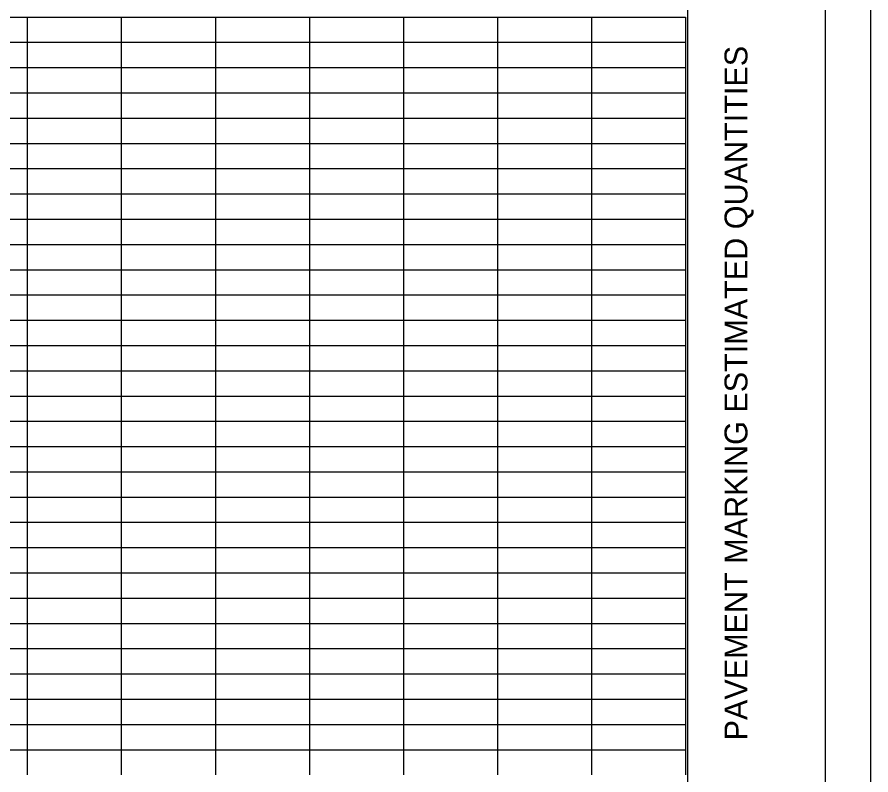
# Model space of a CAD drawing. Extents: x 0 to 34, y 0 to 22.
# Drawn here: x 24.67 to 34, y 7.68 to 15.97 of the extents above; entities that cross this region are included whole.
import ezdxf

# ---------------------------------------------------------------- set-up
doc = ezdxf.new("R2010")
doc.units = 0
for name, color, linetype in [('Default', 7, 'Continuous'), ('SH_Border', 7, 'Continuous'), ('SH_Cut_Line', 7, 'Continuous'), ('SH_Data', 7, 'Continuous')]:
    doc.layers.add(name, color=color, linetype=linetype)

msp = doc.modelspace()

# ---------------------------------------------------------------- linework, layer by layer
at = {"layer": 'Default'}
for p, q in [((21.6927, 15.9737), (24.777, 15.9737)), ((24.777, 15.9737), (26.8332, 15.9737)), ((24.777, 15.9737), (24.777, 15.6974)), ((25.8051, 15.9737), (25.8051, 15.6974)), ((26.8332, 15.9737), (29.9175, 15.9737)), ((26.8332, 15.9737), (26.8332, 15.6974)), ((27.8613, 15.9737), (27.8613, 15.6974)), ((28.8894, 15.9737), (28.8894, 15.6974)), ((29.9175, 15.9737), (31.9736, 15.9737)), ((29.9175, 15.9737), (29.9175, 15.6974)), ((30.9455, 15.9737), (30.9455, 15.6974)), ((31.9736, 15.9737), (31.9736, 15.6974)), ((21.6927, 15.6974), (24.777, 15.6974)), ((24.777, 15.6974), (26.8332, 15.6974)), ((24.777, 15.6974), (24.777, 15.4211)), ((25.8051, 15.6974), (25.8051, 15.4211)), ((26.8332, 15.6974), (29.9175, 15.6974)), ((26.8332, 15.6974), (26.8332, 15.4211)), ((27.8613, 15.6974), (27.8613, 15.4211)), ((28.8894, 15.6974), (28.8894, 15.4211)), ((29.9175, 15.6974), (31.9736, 15.6974)), ((29.9175, 15.6974), (29.9175, 15.4211)), ((30.9455, 15.6974), (30.9455, 15.4211)), ((31.9736, 15.6974), (31.9736, 15.4211)), ((21.6927, 15.4211), (24.777, 15.4211)), ((24.777, 15.4211), (26.8332, 15.4211)), ((24.777, 15.4211), (24.777, 15.1447)), ((25.8051, 15.4211), (25.8051, 15.1447)), ((26.8332, 15.4211), (29.9175, 15.4211)), ((26.8332, 15.4211), (26.8332, 15.1447)), ((27.8613, 15.4211), (27.8613, 15.1447)), ((28.8894, 15.4211), (28.8894, 15.1447)), ((29.9175, 15.4211), (31.9736, 15.4211)), ((29.9175, 15.4211), (29.9175, 15.1447)), ((30.9455, 15.4211), (30.9455, 15.1447)), ((31.9736, 15.4211), (31.9736, 15.1447)), ((21.6927, 15.1447), (24.777, 15.1447)), ((24.777, 15.1447), (26.8332, 15.1447)), ((24.777, 15.1447), (24.777, 14.8684)), ((25.8051, 15.1447), (25.8051, 14.8684)), ((26.8332, 15.1447), (29.9175, 15.1447)), ((26.8332, 15.1447), (26.8332, 14.8684)), ((27.8613, 15.1447), (27.8613, 14.8684)), ((28.8894, 15.1447), (28.8894, 14.8684)), ((29.9175, 15.1447), (31.9736, 15.1447)), ((29.9175, 15.1447), (29.9175, 14.8684)), ((30.9455, 15.1447), (30.9455, 14.8684)), ((31.9736, 15.1447), (31.9736, 14.8684)), ((21.6927, 14.8684), (24.777, 14.8684)), ((24.777, 14.8684), (26.8332, 14.8684)), ((24.777, 14.8684), (24.777, 14.5921)), ((25.8051, 14.8684), (25.8051, 14.5921)), ((26.8332, 14.8684), (29.9175, 14.8684)), ((26.8332, 14.8684), (26.8332, 14.5921)), ((27.8613, 14.8684), (27.8613, 14.5921)), ((28.8894, 14.8684), (28.8894, 14.5921)), ((29.9175, 14.8684), (31.9736, 14.8684)), ((29.9175, 14.8684), (29.9175, 14.5921)), ((30.9455, 14.8684), (30.9455, 14.5921)), ((31.9736, 14.8684), (31.9736, 14.5921)), ((21.6927, 14.5921), (24.777, 14.5921)), ((24.777, 14.5921), (26.8332, 14.5921)), ((24.777, 14.5921), (24.777, 14.3158)), ((25.8051, 14.5921), (25.8051, 14.3158)), ((26.8332, 14.5921), (29.9175, 14.5921)), ((26.8332, 14.5921), (26.8332, 14.3158)), ((27.8613, 14.5921), (27.8613, 14.3158)), ((28.8894, 14.5921), (28.8894, 14.3158)), ((29.9175, 14.5921), (31.9736, 14.5921)), ((29.9175, 14.5921), (29.9175, 14.3158)), ((30.9455, 14.5921), (30.9455, 14.3158)), ((31.9736, 14.5921), (31.9736, 14.3158)), ((21.6927, 14.3158), (24.777, 14.3158)), ((24.777, 14.3158), (26.8332, 14.3158)), ((24.777, 14.3158), (24.777, 14.0395)), ((25.8051, 14.3158), (25.8051, 14.0395)), ((26.8332, 14.3158), (29.9175, 14.3158)), ((26.8332, 14.3158), (26.8332, 14.0395)), ((27.8613, 14.3158), (27.8613, 14.0395)), ((28.8894, 14.3158), (28.8894, 14.0395)), ((29.9175, 14.3158), (31.9736, 14.3158)), ((29.9175, 14.3158), (29.9175, 14.0395)), ((30.9455, 14.3158), (30.9455, 14.0395)), ((31.9736, 14.3158), (31.9736, 14.0395)), ((21.6927, 14.0395), (24.777, 14.0395)), ((24.777, 14.0395), (26.8332, 14.0395)), ((24.777, 14.0395), (24.777, 13.7632)), ((25.8051, 14.0395), (25.8051, 13.7632)), ((26.8332, 14.0395), (29.9175, 14.0395)), ((26.8332, 14.0395), (26.8332, 13.7632)), ((27.8613, 14.0395), (27.8613, 13.7632)), ((28.8894, 14.0395), (28.8894, 13.7632)), ((29.9175, 14.0395), (31.9736, 14.0395)), ((29.9175, 14.0395), (29.9175, 13.7632)), ((30.9455, 14.0395), (30.9455, 13.7632)), ((31.9736, 14.0395), (31.9736, 13.7632)), ((21.6927, 13.7632), (24.777, 13.7632)), ((24.777, 13.7632), (26.8332, 13.7632)), ((24.777, 13.7632), (24.777, 13.4868)), ((25.8051, 13.7632), (25.8051, 13.4868)), ((26.8332, 13.7632), (29.9175, 13.7632)), ((26.8332, 13.7632), (26.8332, 13.4868)), ((27.8613, 13.7632), (27.8613, 13.4868)), ((28.8894, 13.7632), (28.8894, 13.4868)), ((29.9175, 13.7632), (31.9736, 13.7632)), ((29.9175, 13.7632), (29.9175, 13.4868)), ((30.9455, 13.7632), (30.9455, 13.4868)), ((31.9736, 13.7632), (31.9736, 13.4868)), ((21.6927, 13.4868), (24.777, 13.4868)), ((24.777, 13.4868), (26.8332, 13.4868)), ((24.777, 13.4868), (24.777, 13.2105)), ((25.8051, 13.4868), (25.8051, 13.2105)), ((26.8332, 13.4868), (29.9175, 13.4868)), ((26.8332, 13.4868), (26.8332, 13.2105)), ((27.8613, 13.4868), (27.8613, 13.2105)), ((28.8894, 13.4868), (28.8894, 13.2105)), ((29.9175, 13.4868), (31.9736, 13.4868)), ((29.9175, 13.4868), (29.9175, 13.2105)), ((30.9455, 13.4868), (30.9455, 13.2105)), ((31.9736, 13.4868), (31.9736, 13.2105)), ((21.6927, 13.2105), (24.777, 13.2105)), ((24.777, 13.2105), (26.8332, 13.2105)), ((24.777, 13.2105), (24.777, 12.9342)), ((25.8051, 13.2105), (25.8051, 12.9342)), ((26.8332, 13.2105), (29.9175, 13.2105)), ((26.8332, 13.2105), (26.8332, 12.9342)), ((27.8613, 13.2105), (27.8613, 12.9342)), ((28.8894, 13.2105), (28.8894, 12.9342)), ((29.9175, 13.2105), (31.9736, 13.2105)), ((29.9175, 13.2105), (29.9175, 12.9342)), ((30.9455, 13.2105), (30.9455, 12.9342)), ((31.9736, 13.2105), (31.9736, 12.9342)), ((21.6927, 12.9342), (24.777, 12.9342)), ((24.777, 12.9342), (26.8332, 12.9342)), ((24.777, 12.9342), (24.777, 12.6579)), ((25.8051, 12.9342), (25.8051, 12.6579)), ((26.8332, 12.9342), (29.9175, 12.9342)), ((26.8332, 12.9342), (26.8332, 12.6579)), ((27.8613, 12.9342), (27.8613, 12.6579)), ((28.8894, 12.9342), (28.8894, 12.6579)), ((29.9175, 12.9342), (31.9736, 12.9342)), ((29.9175, 12.9342), (29.9175, 12.6579)), ((30.9455, 12.9342), (30.9455, 12.6579)), ((31.9736, 12.9342), (31.9736, 12.6579)), ((21.6927, 12.6579), (24.777, 12.6579)), ((24.777, 12.6579), (26.8332, 12.6579)), ((24.777, 12.6579), (24.777, 12.3816)), ((25.8051, 12.6579), (25.8051, 12.3816)), ((26.8332, 12.6579), (29.9175, 12.6579)), ((26.8332, 12.6579), (26.8332, 12.3816)), ((27.8613, 12.6579), (27.8613, 12.3816)), ((28.8894, 12.6579), (28.8894, 12.3816)), ((29.9175, 12.6579), (31.9736, 12.6579)), ((29.9175, 12.6579), (29.9175, 12.3816)), ((30.9455, 12.6579), (30.9455, 12.3816)), ((31.9736, 12.6579), (31.9736, 12.3816)), ((21.6927, 12.3816), (24.777, 12.3816)), ((24.777, 12.3816), (26.8332, 12.3816)), ((24.777, 12.3816), (24.777, 12.1053)), ((25.8051, 12.3816), (25.8051, 12.1053)), ((26.8332, 12.3816), (29.9175, 12.3816)), ((26.8332, 12.3816), (26.8332, 12.1053)), ((27.8613, 12.3816), (27.8613, 12.1053)), ((28.8894, 12.3816), (28.8894, 12.1053)), ((29.9175, 12.3816), (31.9736, 12.3816)), ((29.9175, 12.3816), (29.9175, 12.1053)), ((30.9455, 12.3816), (30.9455, 12.1053)), ((31.9736, 12.3816), (31.9736, 12.1053)), ((21.6927, 12.1053), (24.777, 12.1053)), ((24.777, 12.1053), (26.8332, 12.1053)), ((24.777, 12.1053), (24.777, 11.8289)), ((25.8051, 12.1053), (25.8051, 11.8289)), ((26.8332, 12.1053), (29.9175, 12.1053)), ((26.8332, 12.1053), (26.8332, 11.8289)), ((27.8613, 12.1053), (27.8613, 11.8289)), ((28.8894, 12.1053), (28.8894, 11.8289)), ((29.9175, 12.1053), (31.9736, 12.1053)), ((29.9175, 12.1053), (29.9175, 11.8289)), ((30.9455, 12.1053), (30.9455, 11.8289)), ((31.9736, 12.1053), (31.9736, 11.8289)), ((21.6927, 11.8289), (24.777, 11.8289)), ((24.777, 11.8289), (26.8332, 11.8289)), ((24.777, 11.8289), (24.777, 11.5526)), ((25.8051, 11.8289), (25.8051, 11.5526)), ((26.8332, 11.8289), (29.9175, 11.8289)), ((26.8332, 11.8289), (26.8332, 11.5526)), ((27.8613, 11.8289), (27.8613, 11.5526)), ((28.8894, 11.8289), (28.8894, 11.5526)), ((29.9175, 11.8289), (31.9736, 11.8289)), ((29.9175, 11.8289), (29.9175, 11.5526)), ((30.9455, 11.8289), (30.9455, 11.5526)), ((31.9736, 11.8289), (31.9736, 11.5526)), ((21.6927, 11.5526), (24.777, 11.5526)), ((24.777, 11.5526), (26.8332, 11.5526)), ((24.777, 11.5526), (24.777, 11.2763)), ((25.8051, 11.5526), (25.8051, 11.2763)), ((26.8332, 11.5526), (29.9175, 11.5526)), ((26.8332, 11.5526), (26.8332, 11.2763)), ((27.8613, 11.5526), (27.8613, 11.2763)), ((28.8894, 11.5526), (28.8894, 11.2763)), ((29.9175, 11.5526), (31.9736, 11.5526)), ((29.9175, 11.5526), (29.9175, 11.2763)), ((30.9455, 11.5526), (30.9455, 11.2763)), ((31.9736, 11.5526), (31.9736, 11.2763)), ((21.6927, 11.2763), (24.777, 11.2763)), ((24.777, 11.2763), (26.8332, 11.2763)), ((24.777, 11.2763), (24.777, 11)), ((25.8051, 11.2763), (25.8051, 11)), ((26.8332, 11.2763), (29.9175, 11.2763)), ((26.8332, 11.2763), (26.8332, 11)), ((27.8613, 11.2763), (27.8613, 11)), ((28.8894, 11.2763), (28.8894, 11)), ((29.9175, 11.2763), (31.9736, 11.2763)), ((29.9175, 11.2763), (29.9175, 11)), ((30.9455, 11.2763), (30.9455, 11)), ((31.9736, 11.2763), (31.9736, 11)), ((21.6927, 11), (24.777, 11)), ((24.777, 11), (26.8332, 11)), ((24.777, 11), (24.777, 10.7237)), ((25.8051, 11), (25.8051, 10.7237)), ((26.8332, 11), (29.9175, 11)), ((26.8332, 11), (26.8332, 10.7237)), ((27.8613, 11), (27.8613, 10.7237)), ((28.8894, 11), (28.8894, 10.7237)), ((29.9175, 11), (31.9736, 11)), ((29.9175, 11), (29.9175, 10.7237)), ((30.9455, 11), (30.9455, 10.7237)), ((31.9736, 11), (31.9736, 10.7237)), ((21.6927, 10.7237), (24.777, 10.7237)), ((24.777, 10.7237), (26.8332, 10.7237)), ((24.777, 10.7237), (24.777, 10.4474)), ((25.8051, 10.7237), (25.8051, 10.4474)), ((26.8332, 10.7237), (29.9175, 10.7237)), ((26.8332, 10.7237), (26.8332, 10.4474)), ((27.8613, 10.7237), (27.8613, 10.4474)), ((28.8894, 10.7237), (28.8894, 10.4474)), ((29.9175, 10.7237), (31.9736, 10.7237)), ((29.9175, 10.7237), (29.9175, 10.4474)), ((30.9455, 10.7237), (30.9455, 10.4474)), ((31.9736, 10.7237), (31.9736, 10.4474)), ((21.6927, 10.4474), (24.777, 10.4474)), ((24.777, 10.4474), (26.8332, 10.4474)), ((24.777, 10.4474), (24.777, 10.1711)), ((25.8051, 10.4474), (25.8051, 10.1711)), ((26.8332, 10.4474), (29.9175, 10.4474)), ((26.8332, 10.4474), (26.8332, 10.1711)), ((27.8613, 10.4474), (27.8613, 10.1711)), ((28.8894, 10.4474), (28.8894, 10.1711)), ((29.9175, 10.4474), (31.9736, 10.4474)), ((29.9175, 10.4474), (29.9175, 10.1711)), ((30.9455, 10.4474), (30.9455, 10.1711)), ((31.9736, 10.4474), (31.9736, 10.1711)), ((21.6927, 10.1711), (24.777, 10.1711)), ((24.777, 10.1711), (26.8332, 10.1711)), ((24.777, 10.1711), (24.777, 9.8947)), ((25.8051, 10.1711), (25.8051, 9.8947)), ((26.8332, 10.1711), (29.9175, 10.1711)), ((26.8332, 10.1711), (26.8332, 9.8947)), ((27.8613, 10.1711), (27.8613, 9.8947)), ((28.8894, 10.1711), (28.8894, 9.8947)), ((29.9175, 10.1711), (31.9736, 10.1711)), ((29.9175, 10.1711), (29.9175, 9.8947)), ((30.9455, 10.1711), (30.9455, 9.8947)), ((31.9736, 10.1711), (31.9736, 9.8947)), ((21.6927, 9.8947), (24.777, 9.8947)), ((24.777, 9.8947), (26.8332, 9.8947)), ((24.777, 9.8947), (24.777, 9.6184)), ((25.8051, 9.8947), (25.8051, 9.6184)), ((26.8332, 9.8947), (29.9175, 9.8947)), ((26.8332, 9.8947), (26.8332, 9.6184)), ((27.8613, 9.8947), (27.8613, 9.6184)), ((28.8894, 9.8947), (28.8894, 9.6184)), ((29.9175, 9.8947), (31.9736, 9.8947)), ((29.9175, 9.8947), (29.9175, 9.6184)), ((30.9455, 9.8947), (30.9455, 9.6184)), ((31.9736, 9.8947), (31.9736, 9.6184)), ((21.6927, 9.6184), (24.777, 9.6184)), ((24.777, 9.6184), (26.8332, 9.6184)), ((24.777, 9.6184), (24.777, 9.3421)), ((25.8051, 9.6184), (25.8051, 9.3421)), ((26.8332, 9.6184), (29.9175, 9.6184)), ((26.8332, 9.6184), (26.8332, 9.3421)), ((27.8613, 9.6184), (27.8613, 9.3421)), ((28.8894, 9.6184), (28.8894, 9.3421)), ((29.9175, 9.6184), (31.9736, 9.6184)), ((29.9175, 9.6184), (29.9175, 9.3421)), ((30.9455, 9.6184), (30.9455, 9.3421)), ((31.9736, 9.6184), (31.9736, 9.3421)), ((21.6927, 9.3421), (24.777, 9.3421)), ((24.777, 9.3421), (26.8332, 9.3421)), ((24.777, 9.3421), (24.777, 9.0658)), ((25.8051, 9.3421), (25.8051, 9.0658)), ((26.8332, 9.3421), (29.9175, 9.3421)), ((26.8332, 9.3421), (26.8332, 9.0658)), ((27.8613, 9.3421), (27.8613, 9.0658)), ((28.8894, 9.3421), (28.8894, 9.0658)), ((29.9175, 9.3421), (31.9736, 9.3421)), ((29.9175, 9.3421), (29.9175, 9.0658)), ((30.9455, 9.3421), (30.9455, 9.0658)), ((31.9736, 9.3421), (31.9736, 9.0658)), ((21.6927, 9.0658), (24.777, 9.0658)), ((24.777, 9.0658), (26.8332, 9.0658)), ((24.777, 9.0658), (24.777, 8.7895)), ((25.8051, 9.0658), (25.8051, 8.7895)), ((26.8332, 9.0658), (29.9175, 9.0658)), ((26.8332, 9.0658), (26.8332, 8.7895)), ((27.8613, 9.0658), (27.8613, 8.7895)), ((28.8894, 9.0658), (28.8894, 8.7895)), ((29.9175, 9.0658), (31.9736, 9.0658)), ((29.9175, 9.0658), (29.9175, 8.7895)), ((30.9455, 9.0658), (30.9455, 8.7895)), ((31.9736, 9.0658), (31.9736, 8.7895)), ((21.6927, 8.7895), (24.777, 8.7895)), ((24.777, 8.7895), (26.8332, 8.7895)), ((24.777, 8.7895), (24.777, 8.5132)), ((25.8051, 8.7895), (25.8051, 8.5132)), ((26.8332, 8.7895), (29.9175, 8.7895)), ((26.8332, 8.7895), (26.8332, 8.5132)), ((27.8613, 8.7895), (27.8613, 8.5132)), ((28.8894, 8.7895), (28.8894, 8.5132)), ((29.9175, 8.7895), (31.9736, 8.7895)), ((29.9175, 8.7895), (29.9175, 8.5132)), ((30.9455, 8.7895), (30.9455, 8.5132)), ((31.9736, 8.7895), (31.9736, 8.5132)), ((21.6927, 8.5132), (24.777, 8.5132)), ((24.777, 8.5132), (26.8332, 8.5132)), ((24.777, 8.5132), (24.777, 8.2368)), ((25.8051, 8.5132), (25.8051, 8.2368)), ((26.8332, 8.5132), (29.9175, 8.5132)), ((26.8332, 8.5132), (26.8332, 8.2368)), ((27.8613, 8.5132), (27.8613, 8.2368)), ((28.8894, 8.5132), (28.8894, 8.2368)), ((29.9175, 8.5132), (31.9736, 8.5132)), ((29.9175, 8.5132), (29.9175, 8.2368)), ((30.9455, 8.5132), (30.9455, 8.2368)), ((31.9736, 8.5132), (31.9736, 8.2368)), ((21.6927, 8.2368), (24.777, 8.2368)), ((24.777, 8.2368), (26.8332, 8.2368)), ((24.777, 8.2368), (24.777, 7.9605)), ((25.8051, 8.2368), (25.8051, 7.9605)), ((26.8332, 8.2368), (29.9175, 8.2368)), ((26.8332, 8.2368), (26.8332, 7.9605)), ((27.8613, 8.2368), (27.8613, 7.9605)), ((28.8894, 8.2368), (28.8894, 7.9605)), ((29.9175, 8.2368), (31.9736, 8.2368)), ((29.9175, 8.2368), (29.9175, 7.9605)), ((30.9455, 8.2368), (30.9455, 7.9605)), ((31.9736, 8.2368), (31.9736, 7.9605)), ((21.6927, 7.9605), (24.777, 7.9605)), ((24.777, 7.9605), (26.8332, 7.9605)), ((24.777, 7.9605), (24.777, 7.6842)), ((25.8051, 7.9605), (25.8051, 7.6842)), ((26.8332, 7.9605), (29.9175, 7.9605)), ((26.8332, 7.9605), (26.8332, 7.6842)), ((27.8613, 7.9605), (27.8613, 7.6842)), ((28.8894, 7.9605), (28.8894, 7.6842)), ((29.9175, 7.9605), (31.9736, 7.9605)), ((29.9175, 7.9605), (29.9175, 7.6842)), ((30.9455, 7.9605), (30.9455, 7.6842)), ((31.9736, 7.9605), (31.9736, 7.6842))]:
    msp.add_line(p, q, dxfattribs=at)
at = {"layer": 'SH_Border'}
msp.add_line((32, 0.5), (32, 21.5), dxfattribs=at)
msp.add_lwpolyline([(1.5, 21.5), (33.5, 21.5), (33.5, 0.5), (1.5, 0.5)], close=True, dxfattribs=at)
at = {"layer": 'SH_Cut_Line'}
msp.add_lwpolyline([(0, 0), (34, 0), (34, 22), (0, 22)], close=True, dxfattribs=at)

# ---------------------------------------------------------------- texts
at = {"layer": 'SH_Data'}
msp.add_text('PAVEMENT MARKING ESTIMATED QUANTITIES', height=0.25, rotation=90, dxfattribs=at).set_placement((32.65, 8.0617))

doc.saveas('drawing.dxf')
